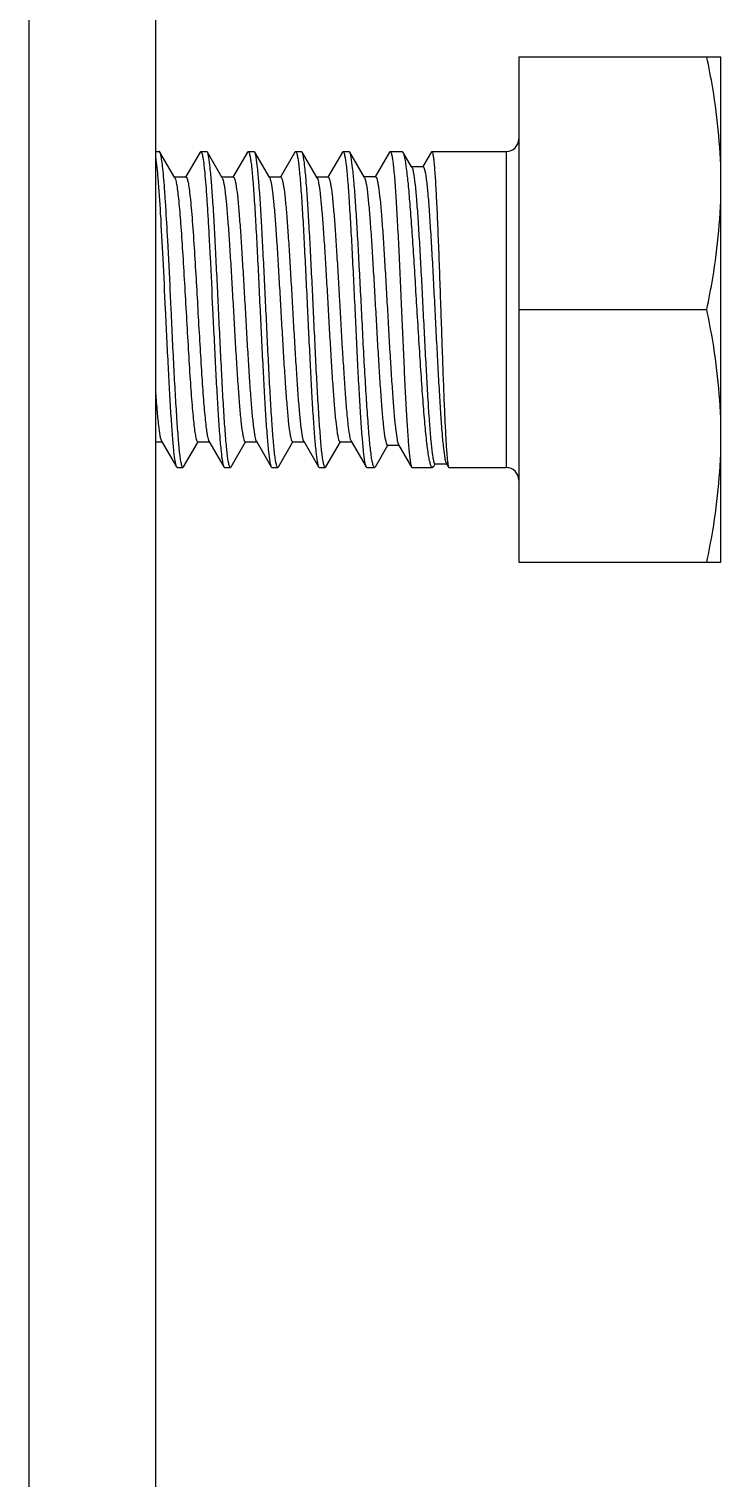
# Model space of a CAD drawing. Extents: x -191212 to 1245715665, y -234495 to 250873.
# Drawn here: x 190447 to 190516.3, y 131611.3 to 131756.6 of the extents above; entities that cross this region are included whole.
import ezdxf

# ---------------------------------------------------------------- set-up
doc = ezdxf.new("R2010")
doc.units = 0
doc.header["$LTSCALE"] = 500
doc.layers.get('0').update_dxf_attribs({"linetype": 'CONTINUOUS'})
doc.layers.add('PUB_TEXT', color=7, linetype='CONTINUOUS')

# ---------------------------------------------------------------- blocks, each defined once
blk = doc.blocks.new('gg')
at = {"linetype": 'Continuous'}
for p, q in [((-457814.98, -352377.72), (-457814.98, -353963.78)), ((-457795.93, -352377.72), (-457795.93, -353963.78)), ((-457741.16, -352495), (-457741.16, -352571.2)), ((-457741.16, -352495), (-457710.68, -352495)), ((-457710.68, -352571.2), (-457710.68, -352495)), ((-457795.93, -352509.28), (-457795.33, -352509.28)), ((-457792.99, -352513.24), (-457795.24, -352509.37)), ((-457789.18, -352509.36), (-457791.37, -352513.14)), ((-457789.18, -352509.36), (-457789.08, -352509.28)), ((-457789.08, -352509.28), (-457788.19, -352509.28)), ((-457788.09, -352509.37), (-457788.19, -352509.28)), ((-457785.85, -352513.24), (-457788.09, -352509.37)), ((-457782.03, -352509.36), (-457784.23, -352513.14)), ((-457782.03, -352509.36), (-457781.94, -352509.28)), ((-457781.94, -352509.28), (-457781.04, -352509.28)), ((-457780.95, -352509.37), (-457781.04, -352509.28)), ((-457778.7, -352513.24), (-457780.95, -352509.37)), ((-457774.89, -352509.36), (-457777.09, -352513.14)), ((-457774.89, -352509.36), (-457774.79, -352509.28)), ((-457774.79, -352509.28), (-457773.9, -352509.28)), ((-457773.81, -352509.37), (-457773.9, -352509.28)), ((-457771.56, -352513.24), (-457773.81, -352509.37)), ((-457767.74, -352509.36), (-457769.94, -352513.14)), ((-457767.74, -352509.36), (-457767.65, -352509.28)), ((-457767.65, -352509.28), (-457766.73, -352509.28)), ((-457766.63, -352509.37), (-457766.73, -352509.28)), ((-457764.41, -352513.2), (-457766.63, -352509.37)), ((-457760.62, -352509.36), (-457762.79, -352513.1)), ((-457760.62, -352509.36), (-457760.53, -352509.28)), ((-457760.53, -352509.28), (-457758.71, -352509.28)), ((-457758.57, -352509.41), (-457758.71, -352509.28)), ((-457757.31, -352511.58), (-457758.57, -352509.41)), ((-457754.32, -352509.33), (-457755.61, -352511.55)), ((-457754.32, -352509.33), (-457754.27, -352509.28)), ((-457754.27, -352509.28), (-457743.06, -352509.28)), ((-457743.06, -352509.28), (-457743.06, -352556.91)), ((-457757.26, -352511.67), (-457757.31, -352511.58)), ((-457755.58, -352511.58), (-457757.31, -352511.58)), ((-457755.61, -352511.55), (-457755.63, -352511.58)), ((-457791.32, -352513.14), (-457793.05, -352513.14)), ((-457784.17, -352513.14), (-457785.9, -352513.14)), ((-457777.03, -352513.14), (-457778.76, -352513.14)), ((-457769.89, -352513.14), (-457771.62, -352513.14)), ((-457771.56, -352513.24), (-457771.54, -352513.28)), ((-457762.74, -352513.1), (-457764.47, -352513.1)), ((-457741.16, -352533.1), (-457712.82, -352533.1)), ((-457795.93, -352553.05), (-457794.95, -352553.05)), ((-457795, -352552.96), (-457792.75, -352556.83)), ((-457791.67, -352556.83), (-457789.48, -352553.05)), ((-457789.53, -352553.05), (-457787.8, -352553.05)), ((-457787.86, -352552.96), (-457785.6, -352556.83)), ((-457784.52, -352556.83), (-457782.33, -352553.05)), ((-457782.39, -352553.05), (-457780.66, -352553.05)), ((-457780.71, -352552.96), (-457778.46, -352556.83)), ((-457777.38, -352556.83), (-457775.19, -352553.05)), ((-457775.24, -352553.05), (-457773.51, -352553.05)), ((-457773.57, -352552.96), (-457771.32, -352556.83)), ((-457770.23, -352556.83), (-457768.04, -352553.05)), ((-457768.1, -352553.05), (-457766.37, -352553.05)), ((-457766.48, -352552.85), (-457766.43, -352552.96)), ((-457766.43, -352552.96), (-457764.17, -352556.83)), ((-457762.77, -352556.81), (-457760.89, -352553.56)), ((-457760.94, -352553.56), (-457759.21, -352553.56)), ((-457759.27, -352553.47), (-457757.3, -352556.85)), ((-457753.98, -352556.76), (-457753.74, -352556.35)), ((-457753.78, -352556.33), (-457752.04, -352556.33)), ((-457752.09, -352556.25), (-457751.73, -352556.87)), ((-457792.75, -352556.83), (-457792.65, -352556.91)), ((-457792.65, -352556.91), (-457791.76, -352556.91)), ((-457791.67, -352556.83), (-457791.76, -352556.91)), ((-457785.6, -352556.83), (-457785.51, -352556.91)), ((-457785.51, -352556.91), (-457784.62, -352556.91)), ((-457784.52, -352556.83), (-457784.62, -352556.91)), ((-457778.46, -352556.83), (-457778.37, -352556.91)), ((-457778.37, -352556.91), (-457777.47, -352556.91)), ((-457777.38, -352556.83), (-457777.47, -352556.91)), ((-457771.32, -352556.83), (-457771.22, -352556.91)), ((-457771.22, -352556.91), (-457770.33, -352556.91)), ((-457770.23, -352556.83), (-457770.33, -352556.91)), ((-457764.17, -352556.83), (-457764.08, -352556.91)), ((-457764.08, -352556.91), (-457762.89, -352556.91)), ((-457762.77, -352556.81), (-457762.89, -352556.91)), ((-457757.3, -352556.85), (-457757.23, -352556.91)), ((-457757.23, -352556.91), (-457754.15, -352556.91)), ((-457753.98, -352556.76), (-457754.15, -352556.91)), ((-457751.73, -352556.87), (-457751.69, -352556.91)), ((-457751.69, -352556.91), (-457743.06, -352556.91)), ((-457741.16, -352571.2), (-457710.68, -352571.2))]:
    blk.add_line(p, q, dxfattribs=at)
for centre, start, end in [((-457743.06, -352507.38), 270, 0), ((-457743.06, -352558.81), 0, 90)]:
    blk.add_arc(centre, 1.91, start, end, dxfattribs=at)
for points, knots in [([(-457710.68, -352514.05), (-457710.68, -352509.25), (-457711.29, -352502.85), (-457712.49, -352496.57), (-457712.82, -352495)], [0, 0, 0, 0, 0.749211, 1, 1, 1, 1]), ([(-457795.93, -352510.1), (-457795.73, -352511.16), (-457795.49, -352514), (-457795.13, -352519.12), (-457794.79, -352525.72), (-457794.56, -352530.55), (-457794.44, -352533.1)], [0, 0, 0, 0, 0.140047, 0.370694, 0.667791, 1, 1, 1, 1]), ([(-457795.24, -352509.37), (-457795.24, -352509.35), (-457795.27, -352509.32), (-457795.3, -352509.28), (-457795.33, -352509.28)], [0, 0, 0, 0, 0.33644, 1, 1, 1, 1]), ([(-457794.06, -352522.64), (-457794.15, -352520.93), (-457794.29, -352518.5), (-457794.49, -352515.43), (-457794.64, -352513.54), (-457794.78, -352511.98), (-457794.92, -352510.77), (-457795.06, -352509.94), (-457795.16, -352509.5), (-457795.24, -352509.37)], [0, 0, 0, 0, 0.384278, 0.548795, 0.691198, 0.809122, 0.900672, 0.964483, 1, 1, 1, 1]), ([(-457789.08, -352509.28), (-457789.05, -352509.28), (-457788.97, -352509.37), (-457788.87, -352509.67), (-457788.73, -352510.35), (-457788.58, -352511.48), (-457788.43, -352513.03), (-457788.28, -352514.96), (-457788.12, -352517.26), (-457787.96, -352519.85), (-457787.86, -352521.68), (-457787.81, -352522.64)], [0, 0, 0, 0, 0.007293, 0.021459, 0.073997, 0.159035, 0.275243, 0.420481, 0.591942, 0.786408, 1, 1, 1, 1]), ([(-457786.4, -352533.1), (-457786.54, -352530.21), (-457786.74, -352526.01), (-457787.02, -352520.63), (-457787.23, -352517.15), (-457787.43, -352514.22), (-457787.64, -352511.95), (-457787.81, -352510.49), (-457787.97, -352509.71), (-457788.04, -352509.45), (-457788.09, -352509.37)], [0, 0, 0, 0, 0.363934, 0.530187, 0.678191, 0.802879, 0.899992, 0.966292, 0.987243, 1, 1, 1, 1]), ([(-457781.94, -352509.28), (-457781.89, -352509.28), (-457781.78, -352509.48), (-457781.7, -352509.8), (-457781.58, -352510.39), (-457781.48, -352511.16), (-457781.37, -352512.16), (-457781.21, -352513.88), (-457781.02, -352516.47), (-457780.81, -352520.04), (-457780.59, -352524.1), (-457780.37, -352528.51), (-457780.23, -352531.55), (-457780.15, -352533.1)], [0, 0, 0, 0, 0.006687, 0.021748, 0.045922, 0.079138, 0.121135, 0.17154, 0.295605, 0.446631, 0.618866, 0.805704, 1, 1, 1, 1]), ([(-457779.26, -352533.1), (-457779.4, -352530.21), (-457779.6, -352526.01), (-457779.88, -352520.63), (-457780.09, -352517.15), (-457780.29, -352514.22), (-457780.49, -352511.95), (-457780.66, -352510.49), (-457780.82, -352509.71), (-457780.9, -352509.45), (-457780.95, -352509.37)], [0, 0, 0, 0, 0.363936, 0.530191, 0.678194, 0.802878, 0.899991, 0.966291, 0.987243, 1, 1, 1, 1]), ([(-457774.79, -352509.28), (-457774.74, -352509.28), (-457774.64, -352509.48), (-457774.55, -352509.8), (-457774.44, -352510.39), (-457774.34, -352511.16), (-457774.23, -352512.16), (-457774.07, -352513.88), (-457773.88, -352516.47), (-457773.66, -352520.04), (-457773.45, -352524.1), (-457773.23, -352528.51), (-457773.08, -352531.55), (-457773.01, -352533.1)], [0, 0, 0, 0, 0.006686, 0.021748, 0.045922, 0.079137, 0.121134, 0.171539, 0.2956, 0.446625, 0.618862, 0.805702, 1, 1, 1, 1]), ([(-457772.11, -352533.1), (-457772.25, -352530.21), (-457772.45, -352526.01), (-457772.74, -352520.63), (-457772.94, -352517.15), (-457773.15, -352514.22), (-457773.35, -352511.95), (-457773.52, -352510.49), (-457773.68, -352509.71), (-457773.76, -352509.45), (-457773.81, -352509.37)], [0, 0, 0, 0, 0.363938, 0.530193, 0.678196, 0.802878, 0.89999, 0.96629, 0.987243, 1, 1, 1, 1]), ([(-457767.65, -352509.28), (-457767.6, -352509.28), (-457767.49, -352509.48), (-457767.41, -352509.8), (-457767.3, -352510.39), (-457767.19, -352511.16), (-457767.08, -352512.16), (-457766.93, -352513.88), (-457766.74, -352516.47), (-457766.52, -352520.04), (-457766.3, -352524.1), (-457766.08, -352528.51), (-457765.94, -352531.55), (-457765.86, -352533.1)], [0, 0, 0, 0, 0.006686, 0.021748, 0.045923, 0.079138, 0.121135, 0.171539, 0.295599, 0.446623, 0.618861, 0.805701, 1, 1, 1, 1]), ([(-457764.85, -352533.1), (-457765, -352530.22), (-457765.21, -352526.02), (-457765.52, -352520.65), (-457765.73, -352517.18), (-457765.95, -352514.25), (-457766.16, -352511.97), (-457766.34, -352510.5), (-457766.5, -352509.72), (-457766.58, -352509.46), (-457766.63, -352509.37)], [0, 0, 0, 0, 0.36329, 0.529314, 0.6772, 0.8019, 0.899174, 0.965796, 0.986969, 1, 1, 1, 1]), ([(-457760.53, -352509.28), (-457760.48, -352509.28), (-457760.38, -352509.48), (-457760.3, -352509.8), (-457760.19, -352510.39), (-457760.09, -352511.16), (-457759.98, -352512.16), (-457759.83, -352513.88), (-457759.65, -352516.47), (-457759.45, -352520.04), (-457759.25, -352524.1), (-457759.04, -352528.51), (-457758.91, -352531.55), (-457758.84, -352533.1)], [0, 0, 0, 0, 0.006577, 0.021598, 0.045743, 0.078947, 0.120936, 0.171341, 0.295421, 0.446481, 0.618759, 0.805647, 1, 1, 1, 1]), ([(-457756.48, -352533.1), (-457756.66, -352530.25), (-457756.91, -352526.09), (-457757.26, -352520.76), (-457757.52, -352517.31), (-457757.77, -352514.38), (-457758.02, -352512.08), (-457758.23, -352510.6), (-457758.42, -352509.78), (-457758.51, -352509.5), (-457758.57, -352509.41)], [0, 0, 0, 0, 0.359931, 0.524763, 0.672002, 0.796741, 0.894844, 0.963163, 0.985535, 1, 1, 1, 1]), ([(-457754.27, -352509.28), (-457754.22, -352509.28), (-457754.15, -352509.49), (-457754.08, -352509.8), (-457753.99, -352510.39), (-457753.91, -352511.16), (-457753.83, -352512.16), (-457753.71, -352513.88), (-457753.57, -352516.47), (-457753.41, -352520.04), (-457753.24, -352524.1), (-457753.08, -352528.51), (-457752.98, -352531.55), (-457752.92, -352533.1)], [0, 0, 0, 0, 0.006021, 0.020821, 0.044863, 0.078011, 0.119986, 0.170402, 0.294571, 0.445788, 0.618273, 0.805395, 1, 1, 1, 1]), ([(-457757.26, -352511.67), (-457757.2, -352511.76), (-457757.12, -352512.03), (-457756.95, -352512.83), (-457756.77, -352514.32), (-457756.56, -352516.64), (-457756.35, -352519.59), (-457756.13, -352523.07), (-457755.92, -352526.94), (-457755.7, -352531.06), (-457755.49, -352535.28), (-457755.27, -352539.44), (-457755.06, -352543.38), (-457754.85, -352546.98), (-457754.65, -352550.11), (-457754.44, -352552.66), (-457754.26, -352554.38), (-457754.11, -352555.39), (-457754.01, -352555.89), (-457753.93, -352556.17), (-457753.83, -352556.33), (-457753.78, -352556.33)], [0, 0, 0, 0, 0.007107, 0.018639, 0.0548, 0.107312, 0.174177, 0.252841, 0.34033, 0.433375, 0.528546, 0.622381, 0.711512, 0.792794, 0.863403, 0.920942, 0.963521, 0.978774, 0.989867, 0.996808, 1, 1, 1, 1]), ([(-457755.58, -352511.58), (-457755.52, -352511.58), (-457755.42, -352511.75), (-457755.33, -352512.05), (-457755.22, -352512.59), (-457755.06, -352513.67), (-457754.87, -352515.49), (-457754.66, -352518.16), (-457754.45, -352521.42), (-457754.23, -352525.12), (-457754.01, -352529.15), (-457753.8, -352533.34), (-457753.59, -352537.54), (-457753.37, -352541.6), (-457753.16, -352545.38), (-457752.95, -352548.74), (-457752.75, -352551.56), (-457752.55, -352553.76), (-457752.38, -352555.16), (-457752.22, -352555.91), (-457752.14, -352556.16), (-457752.09, -352556.25)], [0, 0, 0, 0, 0.00344, 0.010899, 0.022787, 0.039077, 0.08427, 0.144807, 0.218371, 0.302169, 0.393053, 0.48765, 0.582499, 0.674175, 0.759417, 0.835242, 0.899047, 0.9487, 0.982621, 0.993382, 1, 1, 1, 1]), ([(-457792.99, -352513.24), (-457792.92, -352513.36), (-457792.82, -352513.75), (-457792.68, -352514.47), (-457792.54, -352515.49), (-457792.34, -352517.4), (-457792.1, -352520.38), (-457791.92, -352522.92), (-457791.84, -352524.33)], [0, 0, 0, 0, 0.038835, 0.104857, 0.1976, 0.315752, 0.620526, 1, 1, 1, 1]), ([(-457791.32, -352513.14), (-457791.23, -352513.14), (-457791.09, -352513.49), (-457790.97, -352514.01), (-457790.82, -352514.99), (-457790.67, -352516.27), (-457790.51, -352517.9), (-457790.29, -352520.62), (-457790.15, -352522.8), (-457790.05, -352524.33)], [0, 0, 0, 0, 0.022134, 0.075093, 0.160257, 0.276417, 0.421479, 0.592671, 1, 1, 1, 1]), ([(-457785.85, -352513.24), (-457785.8, -352513.32), (-457785.72, -352513.57), (-457785.56, -352514.28), (-457785.38, -352515.6), (-457785.17, -352517.63), (-457784.97, -352520.22), (-457784.76, -352523.28), (-457784.54, -352526.69), (-457784.33, -352530.33), (-457784.12, -352534.07), (-457783.91, -352537.77), (-457783.7, -352541.31), (-457783.48, -352544.55), (-457783.27, -352547.38), (-457783.07, -352549.69), (-457782.88, -352551.26), (-457782.73, -352552.19), (-457782.62, -352552.64), (-457782.54, -352552.91), (-457782.44, -352553.05), (-457782.39, -352553.05)], [0, 0, 0, 0, 0.007395, 0.019019, 0.054844, 0.106491, 0.172173, 0.249556, 0.335869, 0.428015, 0.522682, 0.616468, 0.706, 0.788063, 0.859716, 0.918399, 0.962047, 0.977755, 0.989231, 0.996485, 1, 1, 1, 1]), ([(-457784.17, -352513.14), (-457784.13, -352513.14), (-457784.02, -352513.28), (-457783.94, -352513.55), (-457783.83, -352514.01), (-457783.68, -352514.93), (-457783.49, -352516.5), (-457783.29, -352518.82), (-457783.08, -352521.65), (-457782.87, -352524.89), (-457782.66, -352528.43), (-457782.44, -352532.13), (-457782.23, -352535.87), (-457782.02, -352539.51), (-457781.81, -352542.92), (-457781.6, -352545.98), (-457781.39, -352548.57), (-457781.18, -352550.6), (-457781, -352551.92), (-457780.84, -352552.63), (-457780.76, -352552.87), (-457780.71, -352552.96)], [0, 0, 0, 0, 0.003516, 0.010771, 0.022251, 0.037961, 0.081618, 0.140314, 0.21198, 0.294058, 0.383605, 0.477402, 0.572078, 0.664229, 0.750542, 0.827917, 0.893586, 0.945213, 0.981012, 0.992619, 1, 1, 1, 1]), ([(-457778.7, -352513.24), (-457778.66, -352513.32), (-457778.58, -352513.57), (-457778.41, -352514.28), (-457778.24, -352515.6), (-457778.03, -352517.63), (-457777.82, -352520.22), (-457777.61, -352523.28), (-457777.4, -352526.69), (-457777.19, -352530.33), (-457776.98, -352534.07), (-457776.76, -352537.77), (-457776.55, -352541.31), (-457776.34, -352544.55), (-457776.13, -352547.38), (-457775.92, -352549.69), (-457775.74, -352551.26), (-457775.59, -352552.19), (-457775.48, -352552.64), (-457775.4, -352552.91), (-457775.29, -352553.05), (-457775.24, -352553.05)], [0, 0, 0, 0, 0.007397, 0.019019, 0.054844, 0.106491, 0.172173, 0.249556, 0.335869, 0.428015, 0.522683, 0.616468, 0.706, 0.788064, 0.859716, 0.918399, 0.962047, 0.977754, 0.989232, 0.996484, 1, 1, 1, 1]), ([(-457777.03, -352513.14), (-457776.98, -352513.14), (-457776.88, -352513.28), (-457776.8, -352513.55), (-457776.69, -352514.01), (-457776.54, -352514.93), (-457776.35, -352516.5), (-457776.14, -352518.82), (-457775.93, -352521.65), (-457775.72, -352524.89), (-457775.51, -352528.43), (-457775.3, -352532.13), (-457775.09, -352535.87), (-457774.87, -352539.51), (-457774.66, -352542.92), (-457774.45, -352545.98), (-457774.24, -352548.57), (-457774.04, -352550.6), (-457773.86, -352551.92), (-457773.7, -352552.63), (-457773.62, -352552.87), (-457773.57, -352552.96)], [0, 0, 0, 0, 0.003515, 0.010771, 0.022249, 0.037962, 0.081619, 0.140314, 0.21198, 0.294058, 0.383605, 0.477402, 0.572078, 0.664229, 0.750541, 0.827917, 0.893586, 0.945213, 0.981012, 0.992621, 1, 1, 1, 1]), ([(-457771.54, -352513.28), (-457771.42, -352513.53), (-457771.28, -352514.3), (-457771.07, -352515.75), (-457770.87, -352517.83), (-457770.66, -352520.44), (-457770.45, -352523.51), (-457770.24, -352526.92), (-457770.03, -352530.55), (-457769.82, -352534.26), (-457769.61, -352537.94), (-457769.4, -352541.45), (-457769.19, -352544.65), (-457768.98, -352547.45), (-457768.78, -352549.73), (-457768.59, -352551.28), (-457768.44, -352552.2), (-457768.33, -352552.65), (-457768.25, -352552.91), (-457768.15, -352553.05), (-457768.1, -352553.05)], [0, 0, 0, 0, 0.020603, 0.057806, 0.110504, 0.176892, 0.254638, 0.340995, 0.432905, 0.527106, 0.620258, 0.709056, 0.790352, 0.861271, 0.919315, 0.962468, 0.977994, 0.989339, 0.996513, 1, 1, 1, 1]), ([(-457769.89, -352513.14), (-457769.84, -352513.14), (-457769.74, -352513.28), (-457769.66, -352513.54), (-457769.55, -352513.98), (-457769.4, -352514.88), (-457769.22, -352516.41), (-457769.01, -352518.66), (-457768.81, -352521.41), (-457768.6, -352524.58), (-457768.39, -352528.04), (-457768.11, -352532.9), (-457767.84, -352537.74), (-457767.55, -352542.38), (-457767.35, -352545.46), (-457767.14, -352548.11), (-457766.94, -352550.23), (-457766.73, -352551.75), (-457766.59, -352552.57), (-457766.48, -352552.85)], [0, 0, 0, 0, 0.003451, 0.010528, 0.02171, 0.037015, 0.079558, 0.136815, 0.206829, 0.287179, 0.375068, 0.467432, 0.652658, 0.739058, 0.81724, 0.884486, 0.938474, 0.977372, 1, 1, 1, 1]), ([(-457764.41, -352513.2), (-457764.36, -352513.29), (-457764.28, -352513.54), (-457764.12, -352514.26), (-457763.94, -352515.6), (-457763.73, -352517.68), (-457763.52, -352520.32), (-457763.31, -352523.44), (-457763.1, -352526.91), (-457762.88, -352530.61), (-457762.67, -352534.4), (-457762.46, -352538.16), (-457762.24, -352541.74), (-457762.03, -352545.01), (-457761.82, -352547.86), (-457761.62, -352550.19), (-457761.43, -352551.77), (-457761.28, -352552.7), (-457761.17, -352553.16), (-457761.09, -352553.42), (-457760.99, -352553.56), (-457760.94, -352553.56)], [0, 0, 0, 0, 0.007409, 0.01909, 0.055149, 0.107148, 0.173245, 0.251046, 0.337725, 0.430132, 0.524922, 0.618672, 0.708016, 0.789761, 0.861007, 0.919255, 0.962504, 0.978047, 0.989392, 0.996551, 1, 1, 1, 1]), ([(-457762.74, -352513.1), (-457762.69, -352513.1), (-457762.59, -352513.25), (-457762.5, -352513.52), (-457762.39, -352513.99), (-457762.24, -352514.94), (-457762.05, -352516.54), (-457761.84, -352518.91), (-457761.63, -352521.79), (-457761.42, -352525.1), (-457761.21, -352528.7), (-457760.99, -352532.46), (-457760.78, -352536.26), (-457760.57, -352539.94), (-457760.35, -352543.39), (-457760.14, -352546.47), (-457759.94, -352549.07), (-457759.73, -352551.11), (-457759.56, -352552.43), (-457759.4, -352553.14), (-457759.32, -352553.39), (-457759.27, -352553.47)], [0, 0, 0, 0, 0.003529, 0.010847, 0.022435, 0.038293, 0.08234, 0.141503, 0.213655, 0.296174, 0.386062, 0.480058, 0.574763, 0.666765, 0.752768, 0.829708, 0.894868, 0.945981, 0.981331, 0.99276, 1, 1, 1, 1]), ([(-457712.82, -352533.1), (-457712.49, -352531.53), (-457711.29, -352525.25), (-457710.68, -352518.84), (-457710.68, -352514.05)], [0, 0, 0, 0, 0.250789, 1, 1, 1, 1]), ([(-457793.55, -352533.1), (-457793.59, -352532.2), (-457793.75, -352528.71), (-457793.92, -352525.23), (-457794.06, -352522.64)], [0, 0, 0, 0, 0.258222, 1, 1, 1, 1]), ([(-457787.81, -352522.64), (-457787.77, -352523.47), (-457787.59, -352526.96), (-457787.42, -352530.44), (-457787.3, -352533.1)], [0, 0, 0, 0, 0.238495, 1, 1, 1, 1]), ([(-457791.84, -352524.33), (-457791.73, -352525.92), (-457791.54, -352529.19), (-457791.26, -352534.11), (-457790.98, -352538.96), (-457790.71, -352543.44), (-457790.46, -352546.81), (-457790.26, -352549.1), (-457790.12, -352550.46), (-457789.99, -352551.53), (-457789.84, -352552.34), (-457789.74, -352552.78), (-457789.6, -352553.05), (-457789.53, -352553.05)], [0, 0, 0, 0, 0.165501, 0.339784, 0.511803, 0.670616, 0.80615, 0.862438, 0.909852, 0.947659, 0.975319, 0.992557, 1, 1, 1, 1]), ([(-457790.05, -352524.33), (-457789.85, -352527.44), (-457789.59, -352532.12), (-457789.24, -352538.28), (-457788.97, -352542.64), (-457788.71, -352546.44), (-457788.48, -352549.16), (-457788.28, -352550.9), (-457788.15, -352551.83), (-457788.02, -352552.49), (-457787.93, -352552.84), (-457787.86, -352552.96)], [0, 0, 0, 0, 0.324453, 0.489839, 0.64461, 0.779868, 0.887864, 0.929656, 0.962499, 0.985988, 1, 1, 1, 1]), ([(-457794.44, -352533.1), (-457794.3, -352535.98), (-457794.1, -352540.19), (-457793.82, -352545.57), (-457793.61, -352549.04), (-457793.41, -352551.97), (-457793.21, -352554.25), (-457793.03, -352555.71), (-457792.88, -352556.48), (-457792.8, -352556.74), (-457792.75, -352556.83)], [0, 0, 0, 0, 0.363997, 0.530272, 0.678287, 0.802974, 0.90007, 0.966338, 0.987267, 1, 1, 1, 1]), ([(-457791.76, -352556.91), (-457791.81, -352556.91), (-457791.92, -352556.72), (-457792, -352556.39), (-457792.11, -352555.81), (-457792.22, -352555.03), (-457792.33, -352554.03), (-457792.48, -352552.31), (-457792.67, -352549.72), (-457792.89, -352546.16), (-457793.11, -352542.09), (-457793.33, -352537.68), (-457793.47, -352534.65), (-457793.55, -352533.1)], [0, 0, 0, 0, 0.006687, 0.021749, 0.045924, 0.07914, 0.121138, 0.171544, 0.295611, 0.44664, 0.618872, 0.805705, 1, 1, 1, 1]), ([(-457787.3, -352533.1), (-457787.16, -352535.98), (-457786.96, -352540.19), (-457786.67, -352545.57), (-457786.47, -352549.04), (-457786.26, -352551.97), (-457786.06, -352554.25), (-457785.89, -352555.71), (-457785.73, -352556.48), (-457785.65, -352556.74), (-457785.6, -352556.83)], [0, 0, 0, 0, 0.363992, 0.530264, 0.678281, 0.802969, 0.900068, 0.966337, 0.987267, 1, 1, 1, 1]), ([(-457784.62, -352556.91), (-457784.67, -352556.91), (-457784.77, -352556.72), (-457784.86, -352556.39), (-457784.97, -352555.81), (-457785.07, -352555.03), (-457785.18, -352554.03), (-457785.34, -352552.31), (-457785.53, -352549.72), (-457785.75, -352546.16), (-457785.96, -352542.09), (-457786.18, -352537.68), (-457786.33, -352534.65), (-457786.4, -352533.1)], [0, 0, 0, 0, 0.006687, 0.02175, 0.045925, 0.079141, 0.121139, 0.171544, 0.29561, 0.446639, 0.618874, 0.805705, 1, 1, 1, 1]), ([(-457780.15, -352533.1), (-457780.01, -352535.98), (-457779.81, -352540.19), (-457779.53, -352545.57), (-457779.32, -352549.04), (-457779.12, -352551.97), (-457778.92, -352554.25), (-457778.75, -352555.71), (-457778.59, -352556.48), (-457778.51, -352556.74), (-457778.46, -352556.83)], [0, 0, 0, 0, 0.36399, 0.530265, 0.678283, 0.80297, 0.900067, 0.966336, 0.987267, 1, 1, 1, 1]), ([(-457777.47, -352556.91), (-457777.53, -352556.91), (-457777.63, -352556.72), (-457777.71, -352556.39), (-457777.83, -352555.81), (-457777.93, -352555.03), (-457778.04, -352554.03), (-457778.2, -352552.31), (-457778.39, -352549.72), (-457778.6, -352546.16), (-457778.82, -352542.09), (-457779.04, -352537.68), (-457779.18, -352534.65), (-457779.26, -352533.1)], [0, 0, 0, 0, 0.006687, 0.02175, 0.045926, 0.079142, 0.121139, 0.171543, 0.295606, 0.446635, 0.618871, 0.805705, 1, 1, 1, 1]), ([(-457773.01, -352533.1), (-457772.87, -352535.98), (-457772.67, -352540.19), (-457772.39, -352545.57), (-457772.18, -352549.04), (-457771.98, -352551.97), (-457771.77, -352554.25), (-457771.6, -352555.71), (-457771.44, -352556.48), (-457771.37, -352556.74), (-457771.32, -352556.83)], [0, 0, 0, 0, 0.363992, 0.53027, 0.678287, 0.802972, 0.900066, 0.966335, 0.987267, 1, 1, 1, 1]), ([(-457770.33, -352556.91), (-457770.38, -352556.91), (-457770.49, -352556.72), (-457770.57, -352556.39), (-457770.68, -352555.81), (-457770.79, -352555.03), (-457770.9, -352554.03), (-457771.05, -352552.31), (-457771.24, -352549.72), (-457771.46, -352546.16), (-457771.68, -352542.09), (-457771.89, -352537.68), (-457772.04, -352534.65), (-457772.11, -352533.1)], [0, 0, 0, 0, 0.006687, 0.021749, 0.045924, 0.07914, 0.121137, 0.17154, 0.295601, 0.446627, 0.618864, 0.805703, 1, 1, 1, 1]), ([(-457765.86, -352533.1), (-457765.73, -352535.98), (-457765.53, -352540.19), (-457765.24, -352545.57), (-457765.04, -352549.04), (-457764.83, -352551.97), (-457764.63, -352554.25), (-457764.46, -352555.71), (-457764.3, -352556.48), (-457764.22, -352556.74), (-457764.17, -352556.83)], [0, 0, 0, 0, 0.363998, 0.530276, 0.678291, 0.802973, 0.900067, 0.966336, 0.987267, 1, 1, 1, 1]), ([(-457762.89, -352556.91), (-457762.95, -352556.91), (-457763.07, -352556.73), (-457763.16, -352556.39), (-457763.28, -352555.81), (-457763.46, -352554.63), (-457763.67, -352552.64), (-457763.9, -352549.72), (-457764.14, -352546.16), (-457764.38, -352542.09), (-457764.62, -352537.68), (-457764.77, -352534.65), (-457764.85, -352533.1)], [0, 0, 0, 0, 0.007081, 0.022303, 0.046557, 0.07981, 0.172207, 0.296205, 0.44712, 0.619207, 0.805877, 1, 1, 1, 1]), ([(-457758.84, -352533.1), (-457758.71, -352536), (-457758.53, -352540.23), (-457758.27, -352545.64), (-457758.08, -352549.13), (-457757.89, -352552.06), (-457757.73, -352554.1), (-457757.6, -352555.37), (-457757.51, -352556.05), (-457757.42, -352556.52), (-457757.35, -352556.77), (-457757.3, -352556.85)], [0, 0, 0, 0, 0.366142, 0.533181, 0.681612, 0.806274, 0.90284, 0.939518, 0.968031, 0.988196, 1, 1, 1, 1]), ([(-457754.15, -352556.91), (-457754.21, -352556.91), (-457754.36, -352556.74), (-457754.47, -352556.39), (-457754.62, -352555.81), (-457754.83, -352554.63), (-457755.08, -352552.65), (-457755.36, -352549.72), (-457755.64, -352546.16), (-457755.92, -352542.09), (-457756.2, -352537.68), (-457756.39, -352534.65), (-457756.48, -352533.1)], [0, 0, 0, 0, 0.007835, 0.023392, 0.047821, 0.08116, 0.173569, 0.297436, 0.448123, 0.619913, 0.806242, 1, 1, 1, 1]), ([(-457752.92, -352533.1), (-457752.87, -352534.59), (-457752.77, -352537.53), (-457752.62, -352541.8), (-457752.47, -352545.77), (-457752.33, -352549.27), (-457752.18, -352552.2), (-457752.06, -352554.23), (-457751.95, -352555.49), (-457751.89, -352556.14), (-457751.81, -352556.58), (-457751.77, -352556.81), (-457751.73, -352556.87)], [0, 0, 0, 0, 0.188442, 0.370144, 0.538605, 0.687798, 0.812406, 0.907981, 0.943781, 0.971161, 0.989909, 1, 1, 1, 1]), ([(-457710.68, -352552.15), (-457710.68, -352547.36), (-457711.29, -352540.95), (-457712.49, -352534.67), (-457712.82, -352533.1)], [0, 0, 0, 0, 0.749211, 1, 1, 1, 1]), ([(-457795.93, -352545.31), (-457795.86, -352546.29), (-457795.72, -352548.04), (-457795.5, -352550.32), (-457795.31, -352551.8), (-457795.14, -352552.59), (-457795.06, -352552.86), (-457795, -352552.96)], [0, 0, 0, 0, 0.381828, 0.682922, 0.89127, 0.958208, 1, 1, 1, 1]), ([(-457712.82, -352571.2), (-457712.49, -352569.63), (-457711.29, -352563.35), (-457710.68, -352556.94), (-457710.68, -352552.15)], [0, 0, 0, 0, 0.250789, 1, 1, 1, 1])]:
    blk.add_open_spline(points, degree=3, knots=knots, dxfattribs=at)

msp = doc.modelspace()

# ---------------------------------------------------------------- block references
at = {"layer": 'PUB_TEXT', "xscale": 0.6652800000000001, "yscale": 0.6652800000000001, "zscale": 0.6652800000000001}
msp.add_blockref('gg', (495022.1, 366261.68), dxfattribs=at)

doc.saveas('drawing.dxf')
